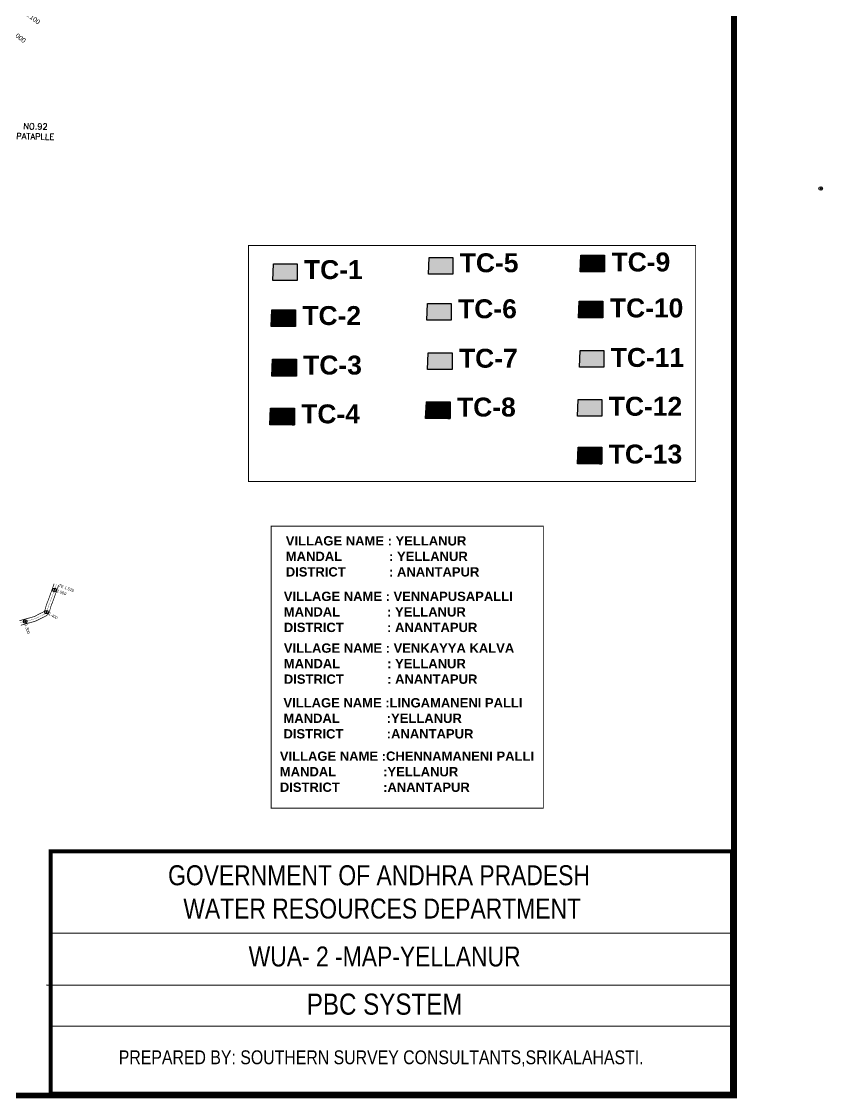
# Model space of a CAD drawing. Header units: inches. Extents: x 182366 to 215308, y 1619047 to 1632624.
# Drawn here: x 188915 to 192304, y 1619106 to 1623660 of the extents above; entities that cross this region are included whole.
import ezdxf
from ezdxf.enums import TextEntityAlignment as Align

# ---------------------------------------------------------------- set-up
doc = ezdxf.new("R2010")
doc.units = ezdxf.units.IN
doc.header["$MEASUREMENT"] = 0
doc.header["$PDMODE"] = 32
doc.header["$PDSIZE"] = 15
doc.linetypes.add('HIDDEN2', pattern=[0.1875, 0.125, -0.0625])
for name, color, linetype in [('CANAL1', 7, 'Continuous'), ('CS', 134, 'Continuous'), ('CSMark', 72, 'Continuous'), ('FRAME 025', 7, 'Continuous'), ('PAPER SIZE', 5, 'Continuous'), ('PLOTS NO', 7, 'Continuous'), ('ROAD', 1, 'Continuous'), ('STRUCTURE', 5, 'Continuous'), ('TEXT', 1, 'Continuous'), ('text2', 7, 'Continuous'), ('TITLEBLOCK', 7, 'Continuous')]:
    doc.layers.add(name, color=color, linetype=linetype)
doc.styles.add('ARIALN', font='ARIALN.TTF')
doc.styles.add('FONT1', font='Arial')
doc.styles.add('section', font='romant.shx', dxfattribs={"height": 2})
doc.styles.get("Standard").update_dxf_attribs({"font": 'arial.ttf'})
pattern_1 = [(45, (108518.218677, 980914.43025), (-0.0353553390593, 0.0353553390593), [])]

msp = doc.modelspace()

# ---------------------------------------------------------------- hatches: boundary and pattern name
at = {"layer": 'PLOTS NO', "true_color": 0x105689}
h = msp.add_hatch(color=146, dxfattribs=at)
h.dxf.hatch_style = 1
h.paths.add_polyline_path([(190639.1, 1622662.1), (190636.2, 1622591.4), (190739.6, 1622591.4), (190739.6, 1622662.1)])
at = {"layer": 'PLOTS NO', "true_color": 0xafd9aa}
h = msp.add_hatch(dxfattribs=at)
h.set_pattern_fill('ANSI31', color=9, scale=0.4)
h.set_pattern_definition(pattern_1)
h.paths.add_polyline_path([(191281.2, 1622671.8), (191278.4, 1622601.1), (191381.8, 1622601.1), (191381.8, 1622671.8)])
at = {"layer": 'PLOTS NO'}
h = msp.add_hatch(color=2, dxfattribs=at)
h.dxf.hatch_style = 1
h.paths.add_polyline_path([(190081, 1622564.4), (190081, 1622635.2), (189980.4, 1622635.2), (189977.5, 1622564.4)])
at = {"layer": 'PLOTS NO', "true_color": 0xcd6928}
h = msp.add_hatch(dxfattribs=at)
h.set_pattern_fill('ANSI31', color=32, scale=0.4)
h.set_pattern_definition(pattern_1)
h.paths.add_polyline_path([(189973.6, 1622440.7), (189970.7, 1622370), (190074.1, 1622370), (190074.1, 1622440.7)])
at = {"layer": 'PLOTS NO', "true_color": 0xc7c8ca}
h = msp.add_hatch(color=9, dxfattribs=at)
h.dxf.hatch_style = 1
h.paths.add_polyline_path([(190632.2, 1622467.6), (190629.4, 1622396.9), (190732.8, 1622396.9), (190732.8, 1622467.6)])
at = {"layer": 'PLOTS NO', "true_color": 0x7aafdf}
h = msp.add_hatch(dxfattribs=at)
h.set_pattern_fill('ANSI31', color=143, scale=0.4)
h.set_pattern_definition(pattern_1)
h.paths.add_polyline_path([(191274.4, 1622477.3), (191271.5, 1622406.6), (191374.9, 1622406.6), (191374.9, 1622477.3)])
at = {"layer": 'PLOTS NO', "true_color": 0x136734}
h = msp.add_hatch(color=116, dxfattribs=at)
h.dxf.hatch_style = 1
h.paths.add_polyline_path([(190635.8, 1622258.4), (190632.9, 1622187.6), (190736.3, 1622187.6), (190736.3, 1622258.4)])
at = {"layer": 'PLOTS NO', "true_color": 0xc7c8ca}
h = msp.add_hatch(color=9, dxfattribs=at)
h.dxf.hatch_style = 1
h.paths.add_polyline_path([(191277.9, 1622268.1), (191275.1, 1622197.4), (191378.5, 1622197.4), (191378.5, 1622268.1)])
at = {"layer": 'PLOTS NO', "true_color": 0x58ba48}
h = msp.add_hatch(dxfattribs=at)
h.set_pattern_fill('ANSI31', color=85, scale=0.4)
h.set_pattern_definition([(45, (108521.756536, 980705.170153), (-0.0353553390593, 0.0353553390593), [])])
h.paths.add_polyline_path([(189977.1, 1622231.4), (189974.3, 1622160.7), (190077.7, 1622160.7), (190077.7, 1622231.4)])
at = {"layer": 'PLOTS NO', "true_color": 0xa953a0}
h = msp.add_hatch(dxfattribs=at)
h.set_pattern_fill('ANSI31', color=215, scale=0.4)
h.set_pattern_definition(pattern_1)
h.paths.add_polyline_path([(189968.9, 1622024.9), (189966, 1621954.2), (190069.4, 1621954.2), (190069.4, 1622024.9)])
at = {"layer": 'PLOTS NO', "true_color": 0xf7abae}
h = msp.add_hatch(dxfattribs=at)
h.set_pattern_fill('ANSI31', color=241, scale=0.4)
h.set_pattern_definition(pattern_1)
h.paths.add_polyline_path([(190627.6, 1622051.8), (190624.7, 1621981.1), (190728.1, 1621981.1), (190728.1, 1622051.8)])
at = {"layer": 'PLOTS NO', "true_color": 0xfeeab9}
h = msp.add_hatch(color=254, dxfattribs=at)
h.dxf.hatch_style = 1
h.paths.add_polyline_path([(191266.8, 1621990.8), (191370.3, 1621990.8), (191370.3, 1622061.6), (191269.7, 1622061.6)])
at = {"layer": 'PLOTS NO', "true_color": 0xa953a0}
h = msp.add_hatch(dxfattribs=at)
h.set_pattern_fill('ANSI31', color=215, scale=0.4)
h.set_pattern_definition([(45, (117185.821245, 971483.790955), (-0.0353553390593, 0.0353553390593), [])])
h.paths.add_polyline_path([(191266.8, 1621788.8), (191370.3, 1621788.8), (191370.3, 1621859.6), (191269.7, 1621859.6)])

# ---------------------------------------------------------------- linework, layer by layer
at = {"color": 5, "const_width": 25}
msp.add_lwpolyline([(182378.6, 1632166.8), (191929.3, 1632166.8), (191929.3, 1619118.1), (182378.6, 1619118.1)], close=True, dxfattribs=at)
at = {"layer": 'CANAL1', "color": 6, "linetype": 'ByBlock', "ltscale": 2, "const_width": 3}
for points in [[(188906.1, 1621125.8), (188913.8, 1621128), (188921.4, 1621130.2), (188929.2, 1621132.4), (188936.9, 1621134.6), (188944.7, 1621136.7), (188949.1, 1621137.9), (188960, 1621140.8), (188967, 1621143), (188971.4, 1621144.7), (188980, 1621149.1), (188986.9, 1621152.9), (188993.4, 1621156.2), (189002.2, 1621160.1), (189008.1, 1621163.2), (189011.2, 1621165.8), (189013.8, 1621170.4), (189015.8, 1621176.9), (189017.9, 1621185.5), (189020.3, 1621193.3), (189023.2, 1621201.1), (189026.8, 1621210), (189029, 1621215.8), (189031.7, 1621223.1), (189034.4, 1621230.5), (189037.1, 1621238), (189039.7, 1621245.5), (189043.6, 1621256.7), (189045, 1621260.6), (189047.7, 1621268.2), (189050.5, 1621275.7), (189053.2, 1621283.1)], [(188911.8, 1621106.6), (188919.4, 1621108.8), (188927, 1621111), (188934.6, 1621113.2), (188942.2, 1621115.3), (188949.9, 1621117.4), (188954.2, 1621118.5), (188965.6, 1621121.6), (188973.8, 1621124.2), (188979.6, 1621126.5), (188989.3, 1621131.4), (188996.3, 1621135.2), (189001.9, 1621138.1), (189010.9, 1621142.1), (189019.3, 1621146.5), (189026.9, 1621152.9), (189032.3, 1621162.5), (189035.1, 1621171.6), (189037.2, 1621180.2), (189039.3, 1621186.9), (189041.9, 1621194), (189045.4, 1621202.7), (189047.7, 1621208.6), (189050.5, 1621216.2), (189053.3, 1621223.7), (189055.9, 1621231.3), (189058.6, 1621238.9), (189062.5, 1621250.1), (189063.9, 1621253.9), (189066.6, 1621261.4), (189069.3, 1621268.8), (189072, 1621276.3)]]:
    msp.add_lwpolyline(points, dxfattribs=at)
at = {"layer": 'CANAL1', "color": 1, "linetype": 'HIDDEN2', "ltscale": 30, "const_width": 1}
msp.add_lwpolyline([(188909, 1621116.2), (188916.6, 1621118.4), (188924.2, 1621120.6), (188931.9, 1621122.8), (188939.6, 1621125), (188947.3, 1621127.1), (188951.6, 1621128.2), (188962.8, 1621131.2), (188970.4, 1621133.6), (188975.5, 1621135.6), (188984.6, 1621140.2), (188991.6, 1621144.1), (188997.6, 1621147.1), (189006.6, 1621151.1), (189013.7, 1621154.8), (189019.1, 1621159.3), (189023.1, 1621166.4), (189025.5, 1621174.2), (189027.6, 1621182.9), (189029.8, 1621190.1), (189032.5, 1621197.6), (189036.1, 1621206.4), (189038.3, 1621212.2), (189041.1, 1621219.6), (189043.8, 1621227.1), (189046.5, 1621234.6), (189049.1, 1621242.2), (189053.1, 1621253.4), (189054.5, 1621257.3), (189057.1, 1621264.8), (189059.9, 1621272.2), (189062.6, 1621279.7)], dxfattribs=at)
at = {"layer": 'CS', "color": 3}
msp.add_point((192296.1, 1622953.7), dxfattribs=at)
at = {"layer": 'CSMark'}
for p in [(189054.1, 1621256.2), (189020.7, 1621162.1), (188930.4, 1621122.4)]:
    msp.add_point(p, dxfattribs=at)
at = {"layer": 'FRAME 025', "lineweight": -3, "elevation": 5.7}
for points in [[(189036.9, 1619806.2), (191931.6, 1619804.7)], [(189020.3, 1619585.8), (191914.9, 1619584.3)], [(189033.1, 1619412.8), (191931.6, 1619411.3)]]:
    msp.add_lwpolyline(points, dxfattribs=at)
at = {"layer": 'PAPER SIZE', "color": 5, "const_width": 17, "elevation": -5.7}
msp.add_lwpolyline([(189038.2, 1620150.8), (191920.8, 1620150.8), (191920.8, 1619126.5), (189038.2, 1619126.5)], close=True, dxfattribs=at)
at = {"layer": 'PLOTS NO', "color": 2}
for p, q in [((190636.2, 1622591.4), (190639.1, 1622662.1)), ((190639.1, 1622662.1), (190739.6, 1622662.1)), ((190739.6, 1622662.1), (190739.6, 1622591.4)), ((191278.4, 1622601.1), (191281.2, 1622671.8)), ((191281.2, 1622671.8), (191381.8, 1622671.8)), ((191381.8, 1622671.8), (191381.8, 1622601.1)), ((189977.5, 1622564.4), (189980.4, 1622635.2)), ((189980.4, 1622635.2), (190081, 1622635.2)), ((190081, 1622635.2), (190081, 1622564.4)), ((190739.6, 1622591.4), (190636.2, 1622591.4)), ((191381.8, 1622601.1), (191278.4, 1622601.1)), ((190081, 1622564.4), (189977.5, 1622564.4)), ((189970.7, 1622370), (189973.6, 1622440.7)), ((189973.6, 1622440.7), (190074.1, 1622440.7)), ((190074.1, 1622440.7), (190074.1, 1622370)), ((190629.4, 1622396.9), (190632.2, 1622467.6)), ((190632.2, 1622467.6), (190732.8, 1622467.6)), ((190732.8, 1622467.6), (190732.8, 1622396.9)), ((191271.5, 1622406.6), (191274.4, 1622477.3)), ((191274.4, 1622477.3), (191374.9, 1622477.3)), ((191374.9, 1622477.3), (191374.9, 1622406.6)), ((190732.8, 1622396.9), (190629.4, 1622396.9)), ((191374.9, 1622406.6), (191271.5, 1622406.6)), ((190074.1, 1622370), (189970.7, 1622370)), ((190632.9, 1622187.6), (190635.8, 1622258.4)), ((190635.8, 1622258.4), (190736.3, 1622258.4)), ((190736.3, 1622258.4), (190736.3, 1622187.6)), ((191275.1, 1622197.4), (191277.9, 1622268.1)), ((191277.9, 1622268.1), (191378.5, 1622268.1)), ((191378.5, 1622268.1), (191378.5, 1622197.4)), ((189974.3, 1622160.7), (189977.1, 1622231.4)), ((189977.1, 1622231.4), (190077.7, 1622231.4)), ((190077.7, 1622231.4), (190077.7, 1622160.7)), ((190077.7, 1622160.7), (189974.3, 1622160.7)), ((190736.3, 1622187.6), (190632.9, 1622187.6)), ((191378.5, 1622197.4), (191275.1, 1622197.4)), ((189966, 1621954.2), (189968.9, 1622024.9)), ((189968.9, 1622024.9), (190069.4, 1622024.9)), ((190069.4, 1622024.9), (190069.4, 1621954.2)), ((190624.7, 1621981.1), (190627.6, 1622051.8)), ((190627.6, 1622051.8), (190728.1, 1622051.8)), ((190728.1, 1622051.8), (190728.1, 1621981.1)), ((191266.8, 1621990.8), (191269.7, 1622061.6)), ((191269.7, 1622061.6), (191370.3, 1622061.6)), ((191370.3, 1622061.6), (191370.3, 1621990.8)), ((190728.1, 1621981.1), (190624.7, 1621981.1)), ((191370.3, 1621990.8), (191266.8, 1621990.8)), ((190069.4, 1621954.2), (189966, 1621954.2)), ((191266.8, 1621788.8), (191269.7, 1621859.6)), ((191269.7, 1621859.6), (191370.3, 1621859.6)), ((191370.3, 1621859.6), (191370.3, 1621788.8)), ((191370.3, 1621788.8), (191266.8, 1621788.8))]:
    msp.add_line(p, q, dxfattribs=at)
at = {"layer": 'text2', "const_width": 4}
for points in [[(189874.7, 1622712), (191767, 1622712), (191767, 1621715.1), (189874.7, 1621715.1)], [(189970.6, 1621525.6), (191122.5, 1621525.6), (191122.5, 1620332.7), (189970.6, 1620332.7)]]:
    msp.add_lwpolyline(points, close=True, dxfattribs=at)

# ---------------------------------------------------------------- texts
at = {"layer": 'CSMark', "color": 1}
for s, height, rotation, p in [('1.100', 20, 322.0118, (188934.8, 1623697)), ('1.000', 20, 322.9395, (188874, 1623617.8)), ('1.500', 12, 340.4139, (189064.5, 1621252.5)), ('TE 1.525 ', 12, 339.94, (189072.9, 1621275.9)), ('1.400', 12, 330.3389, (189030.2, 1621156.7)), ('1.300', 12, 285.9764, (188933.5, 1621111.8))]:
    msp.add_text(s, height=height, rotation=rotation, dxfattribs=at).set_placement(p, align=Align.MIDDLE_LEFT)
at = {"layer": 'PLOTS NO', "color": 1, "char_height": 0.08, "attachment_point": 1}
for insert in [(190801.6, 1622630.6), (191443.8, 1622640.3), (190143, 1622603.7)]:
    msp.add_mtext_dynamic_manual_height_columns('TC-1', width=320.576, gutter_width=1, heights=[0], dxfattribs=dict(at, insert=insert))
at = {"layer": 'PLOTS NO', "color": 1, "char_height": 0.08, "width": 5.485, "attachment_point": 1}
for insert in [(190826, 1622625.2), (191468.1, 1622634.9), (190167.3, 1622598.3)]:
    msp.add_mtext(' TC-1', dxfattribs=dict(at, insert=insert))
at = {"layer": 'ROAD', "insert": (188940, 1623229.6), "char_height": 25.542, "attachment_point": 1, "rotation": 358.8627, "style": 'section'}
msp.add_mtext_dynamic_manual_height_columns('\\pxqc;NO.92 \\PPATAPLLE ', width=68.246, gutter_width=10, heights=[0], dxfattribs=at)
at = {"layer": 'STRUCTURE', "color": 5, "insert": (188791.7, 1623652.5), "char_height": 16, "width": 273.397, "attachment_point": 1, "rotation": 50.1477, "style": 'FONT1', "bg_fill": 1, "box_fill_scale": 1.1, "bg_fill_color": 7, "bg_fill_true_color": 16777215, "bg_fill_transparency": 0}
msp.add_mtext('{\\C1;3R MINOR OF YELLANURU D}', dxfattribs=at)
at = {"layer": 'TEXT', "attachment_point": 1}
for s, insert, char_height, width in [('{\\fArial|b1|i0|c0|p34;\\C1;TC-5}', (190769.1, 1622679.5), 80, 688.901), ('{\\fArial|b1|i0|c0|p34;\\C1;TC-9}', (191411.2, 1622682.9), 80, 688.901), ('\\pxql;{\\fArial|b1|i0|c0|p34;\\C1;TC-1}', (190109.9, 1622650.7), 80, 688.901), ('{\\fArial|b1|i0|c0|p34;\\C1;TC-6}', (190762.2, 1622485), 80, 688.901), ('{\\fArial|b1|i0|c0|p34;\\C1;TC-10}', (191404.4, 1622488.5), 80, 688.901), ('{\\fArial|b1|i0|c0|p34;\\C1;TC-2}', (190103.1, 1622456.3), 80, 688.901), ('{\\fArial|b1|i0|c0|p34;\\C1;TC-7}', (190765.8, 1622275.8), 80, 688.901), ('{\\fArial|b1|i0|c0|p34;\\C1;TC-11}', (191408, 1622279.2), 80, 688.901), ('{\\fArial|b1|i0|c0|p34;\\C1;TC-3}', (190106.6, 1622247), 80, 688.901), ('{\\fArial|b1|i0|c0|p34;\\C1;TC-8}', (190757.6, 1622069.3), 80, 688.901), ('{\\fArial|b1|i0|c0|p34;\\C1;TC-12}', (191399.7, 1622072.7), 80, 688.901), ('{\\fArial|b1|i0|c0|p34;\\C1;TC-4}', (190098.4, 1622040.5), 80, 688.901), ('{\\fArial|b1|i0|c0|p34;\\C1;TC-13}', (191399.7, 1621870.7), 80, 688.901), ('\\pxql;{\\fArial|b1|i0|c0|p34;\\C1;VILLAGE NAME :\\C5; YELLANUR\\C1;    MANDAL             : \\C5;YELLANUR\\P\\C1;DISTRICT            : \\C5;ANANTAPUR}', (190032.9, 1621483.4), 39.374, 1029.341), ('\\pxql;{\\fArial|b1|i0|c0|p34;\\C1;VILLAGE NAME :\\C5; VENNAPUSAPALLI\\P\\C1;MANDAL             : \\C5;YELLANUR\\P\\C1;DISTRICT            : \\C5;ANANTAPUR}', (190024.5, 1621248.6), 39.374, 1029.341), ('\\pxql;{\\fArial|b1|i0|c0|p34;\\C1;VILLAGE NAME : \\C5;VENKAYYA KALVA \\C1;MANDAL             : \\C5;YELLANUR\\P\\C1;DISTRICT            : \\C5;ANANTAPUR}', (190024.7, 1621029.8), 39.3745, 1171.268), ('\\pxql;{\\fArial|b1|i0|c0|p34;\\C1;VILLAGE NAME :\\C5;LINGAMANENI PALLI \\C1;MANDAL             :\\C5;YELLANUR\\P\\C1;DISTRICT            :\\C5;ANANTAPUR}', (190023.1, 1620798.6), 39.3745, 1171.268), ('\\pxql;{\\fArial|b1|i0|c0|p34;\\C1;VILLAGE NAME :\\C5;CHENNAMANENI PALLI \\C1;MANDAL             :\\C5;YELLANUR\\P\\C1;DISTRICT            :\\C5;ANANTAPUR}', (190007.8, 1620572.8), 39.3745, 1171.268)]:
    msp.add_mtext(s, dxfattribs=dict(at, insert=insert, char_height=char_height, width=width))
at = {"layer": 'TITLEBLOCK', "extrusion": (0.000201441, 0.004807, 0.999988), "attachment_point": 1, "text_direction": (1, -1e-06, -0.000201), "style": 'ARIALN'}
for s, insert, char_height, width in [('\\pxqc;GOVERNMENT OF ANDHRA PRADESH  WATER RESOURCES DEPARTMENT      ', (189506.9, 1620091.7, -17), 84.48, 1867.726), ('\\pxqc;WUA- 2 -MAP-YELLANUR', (189413.5, 1619748.2, -18.3), 84.48, 2075.251), ('\\pxqc;PBC SYSTEM', (189413.5, 1619549.1, -18.3), 89.202, 2075.251), ('\\pxql;PREPARED BY: SOUTHERN SURVEY CONSULTANTS,SRIKALAHASTI.', (189326.3, 1619309, -14.7), 58.545, 2542.556)]:
    msp.add_mtext(s, dxfattribs=dict(at, insert=insert, char_height=char_height, width=width))

doc.saveas('drawing.dxf')
